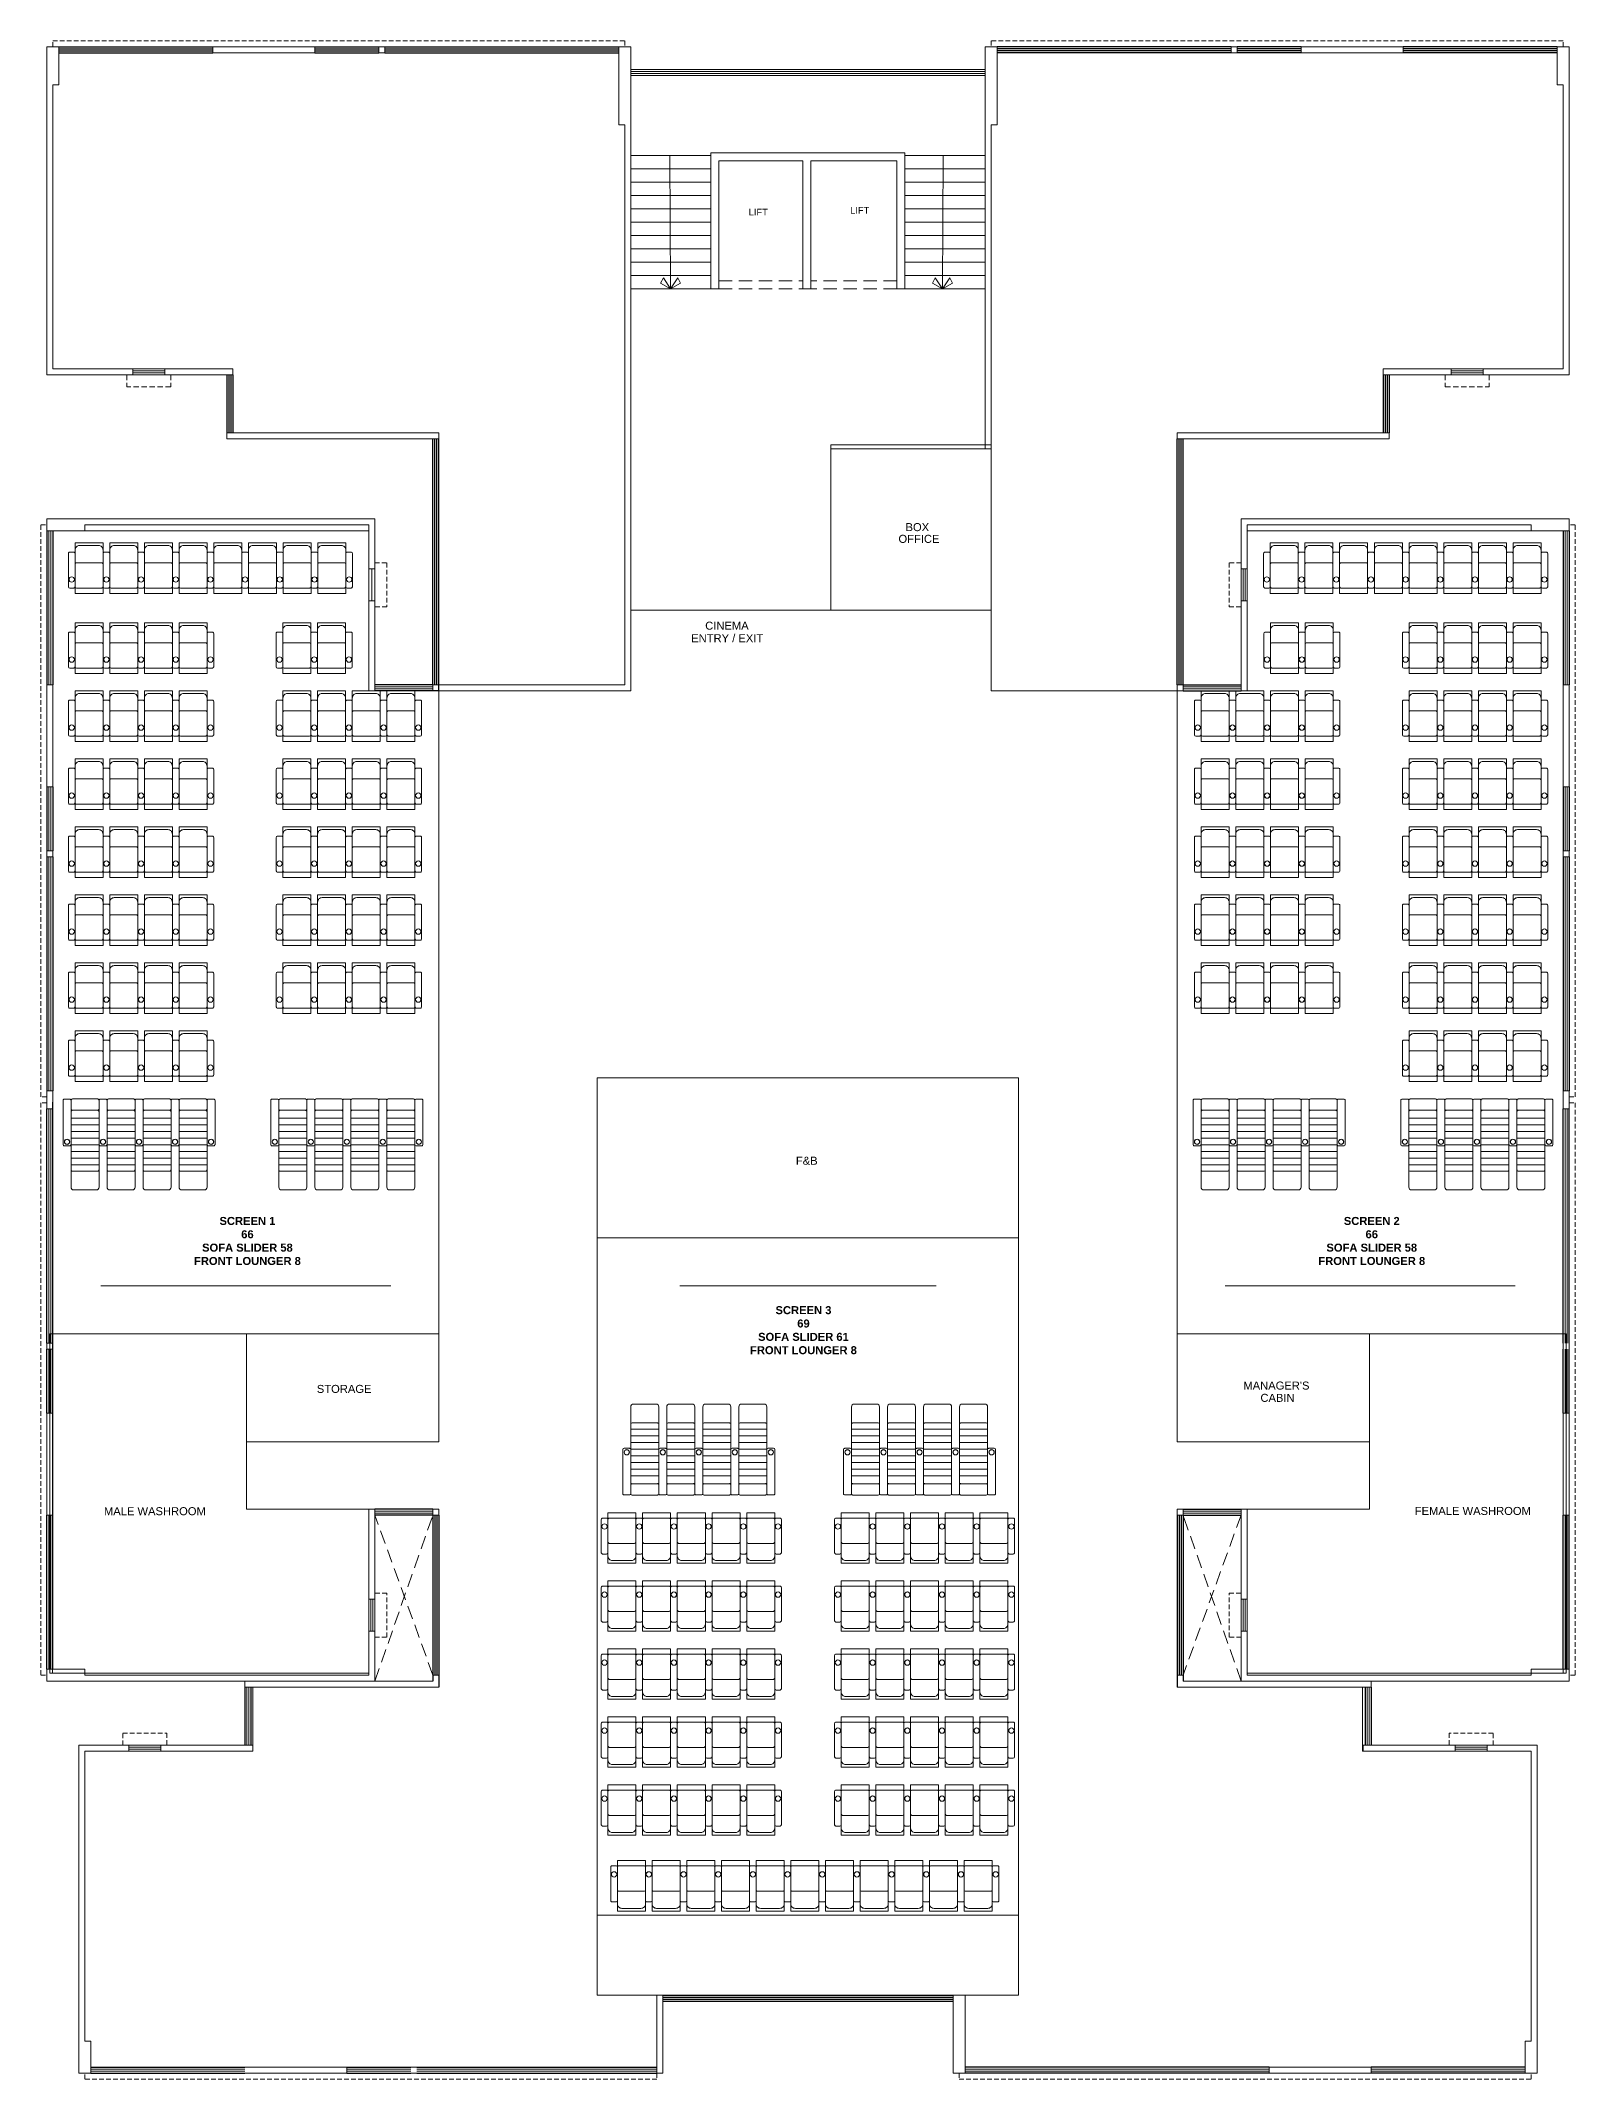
# Model space of a CAD drawing. Header units: inches. Extents: x 1807 to 67852, y 1160 to 20242.
# Drawn here: x 40640 to 41791, y 8234 to 9763 of the extents above; entities that cross this region are included whole.
import ezdxf
from ezdxf.lldxf.tags import DXFTag

# ---------------------------------------------------------------- set-up
doc = ezdxf.new("R2010")
doc.units = ezdxf.units.IN
doc.header["$MEASUREMENT"] = 0
doc.linetypes.add('DASHED', pattern=[0.75, 0.5, -0.25])
doc.layers.get('0').update_dxf_attribs({"lineweight": 20})
for name, color, linetype, lineweight in [('02WINDOW & DOTTED', 8, 'Continuous', 20), ('AP_TEXT', 7, 'Continuous', 13), ('CHAIRS', 34, 'Continuous', 20), ('elev1', 250, 'Continuous', 15), ('Nstair', 8, 'Continuous', 20), ('PROJ.', 8, 'DASHED', 20), ('RAILING', 8, 'Continuous', 25), ('Railing 01', 8, 'Continuous', 18), ('SHOP TEXT', 7, 'Continuous', 15), ('text', 7, 'Continuous', 15), ('wall', 7, 'Continuous', 20), ('WALLS', 7, 'Continuous', 20), ('WINDOW', 8, 'Continuous', 15)]:
    doc.layers.add(name, color=color, linetype=linetype, lineweight=lineweight)
doc.layers.add('GF', color=36, linetype='Continuous')
doc.styles.add('Krupalu', font='arial.ttf', dxfattribs={"height": 8})
doc.styles.add('Krupalu 1', font='arial.ttf')
doc.styles.add('title block', font='')
doc.styles.get('title block').set_extended_font_data('Gulim')
tags = doc.linetypes.add('HIDDEN', pattern=[0.375, 0.25, -0.125]).pattern_tags.tags
tags[6:7] = [DXFTag(74, 4), DXFTag(75, 0), DXFTag(340, '0'), DXFTag(46, 1.0), DXFTag(50, 0.0), DXFTag(44, 0.0), DXFTag(45, 0.0)]
tags[4:5] = [DXFTag(74, 4), DXFTag(75, 0), DXFTag(340, '0'), DXFTag(46, 1.0), DXFTag(50, 0.0), DXFTag(44, 0.0), DXFTag(45, 0.0)]

# ---------------------------------------------------------------- blocks, each defined once
blk = doc.blocks.new('Recliner chair-01')
at = {"layer": 'CHAIRS', "linetype": 'HIDDEN', "lineweight": -2}
blk.add_lwpolyline([(-10.5, 33.9), (10.5, 33.9), (10.5, -4), (-10.5, -4)], close=True, dxfattribs=at)
at = {"layer": 'CHAIRS', "lineweight": -2}
for points in [[(-7.1, 31.9), (7.1, 31.9, -0.414214), (10.5, 28.5), (10.5, 1, -0.414214), (9.5, 0), (-9.5, 0, -0.414214), (-10.5, 1), (-10.5, 28.5, -0.414214)], [(-10.5, 1), (-10.5, 26, 0.414214), (-11.5, 27), (-14.5, 27, 0.414214), (-15.5, 26), (-15.5, 1, 0.414214), (-14.5, 0), (-11.5, 0, 0.414214)], [(10.5, 1), (10.5, 18, 0.414214), (9.5, 19), (-9.5, 19, 0.414214), (-10.5, 18), (-10.5, 1, 0.414214), (-9.5, 0), (9.5, 0, 0.414214)], [(10.5, 1), (10.5, 26, -0.414214), (11.5, 27), (14.5, 27, -0.414214), (15.5, 26), (15.5, 1, -0.414214), (14.5, 0), (11.5, 0, -0.414214)]]:
    blk.add_lwpolyline(points, format="xyb", close=True, dxfattribs=at)
for centre in [(-13, 6.4), (13.1, 6.4)]:
    blk.add_circle(centre, 2, dxfattribs=at)
blk = doc.blocks.new('*U260')
at = {"layer": 'CHAIRS'}
blk.add_blockref('Recliner chair-01', (0, -14.9), dxfattribs=at)
blk = doc.blocks.new('*U259')
at = {"layer": 'GF', "color": 0, "linetype": 'ByBlock', "lineweight": -2}
for p in [(0, 0), (26, 0), (52, 0), (78, 0)]:
    blk.add_blockref('*U260', p, dxfattribs=at)
at = {"layer": 'GF', "color": 0, "linetype": 'ByBlock', "lineweight": -2, "transparency": 16777216}
for p in [(104, 0), (130, 0), (156, 0), (182, 0)]:
    blk.add_blockref('*U260', p, dxfattribs=at)
blk = doc.blocks.new('*U262')
at = {"layer": 'CHAIRS'}
blk.add_blockref('Recliner chair-01', (0, -14.9), dxfattribs=at)
blk = doc.blocks.new('*U261')
at = {"layer": 'GF', "color": 0, "linetype": 'ByBlock', "lineweight": -2}
for p in [(0, 0), (26, 0), (52, 0), (78, 0)]:
    blk.add_blockref('*U262', p, dxfattribs=at)
at = {"layer": 'GF', "color": 0, "linetype": 'ByBlock', "lineweight": -2, "transparency": 16777216}
for p in [(0, -51), (26, -51), (52, -51), (78, -51), (0, -102), (26, -102), (52, -102), (78, -102), (0, -153), (26, -153), (52, -153), (78, -153), (0, -204), (26, -204), (52, -204), (78, -204), (0, -255), (26, -255), (52, -255), (78, -255), (0, -306), (26, -306), (52, -306), (78, -306)]:
    blk.add_blockref('*U262', p, dxfattribs=at)
blk = doc.blocks.new("Lounger - 21''")
at = {"layer": 'CHAIRS', "color": 250}
for p, q in [((-10.5, -14.3), (10.5, -14.3)), ((-10.5, -19.3), (10.5, -19.3)), ((-10.5, -24.3), (10.5, -24.3)), ((-10.5, -29.3), (10.5, -29.3)), ((-10.5, -34.3), (10.5, -34.3)), ((-10.5, -39.3), (10.5, -39.3)), ((-10.5, -44.3), (10.5, -44.3)), ((-10.5, -49.3), (10.5, -49.3))]:
    blk.add_line(p, q, dxfattribs=at)
at = {"layer": 'CHAIRS'}
for points in [[(-9.5, -8.5), (9.5, -8.5, 0.414214), (10.5, -7.5), (10.5, -1, 0.414214), (9.5, 0), (-9.5, 0, 0.414214), (-10.5, -1), (-10.5, -7.5, 0.414214)], [(-16.5, -1.1), (-16.5, -34.1, 0.414214), (-15.5, -35.1), (-11.5, -35.1, 0.414214), (-10.5, -34.1), (-10.5, -1.1, 0.414214), (-11.5, -0.1), (-15.5, -0.1, 0.414214)], [(-9.5, -8.5), (9.5, -8.5, -0.414214), (10.5, -9.5), (10.5, -66.2, -0.414214), (8.5, -68.2), (-8.5, -68.2, -0.414214), (-10.5, -66.2), (-10.5, -9.5, -0.414214)], [(16.5, -1.1), (16.5, -34.1, -0.414214), (15.5, -35.1), (11.5, -35.1, -0.414214), (10.5, -34.1), (10.5, -1.1, -0.414214), (11.5, -0.1), (15.5, -0.1, -0.414214)]]:
    blk.add_lwpolyline(points, format="xyb", close=True, dxfattribs=at)
blk.add_lwpolyline([(-10.5, -43.7), (-10.5, -53.1, 0.414214), (-9.5, -54.1), (9.5, -54.1, 0.414214), (10.5, -53.1), (10.5, -43.7)], format="xyb", dxfattribs=at)
for centre, radius in [((-13.5, -32.1), 1.99), ((-13.5, -32.1), 1.89), ((13.5, -32.1), 1.99), ((13.5, -32.1), 1.89)]:
    blk.add_circle(centre, radius, dxfattribs=at)
blk = doc.blocks.new('*U265')
at = {"layer": 'CHAIRS'}
blk.add_blockref("Lounger - 21''", (0, 34.1, -172020), dxfattribs=at)
blk = doc.blocks.new('*U264')
at = {"layer": 'elev1', "color": 0, "linetype": 'ByBlock', "lineweight": -2}
for p in [(0, 0), (27, 0), (54, 0), (81, 0)]:
    blk.add_blockref('*U265', p, dxfattribs=at)
blk = doc.blocks.new('*U267')
at = {"layer": 'CHAIRS'}
blk.add_blockref('Recliner chair-01', (0, -14.9), dxfattribs=at)
blk = doc.blocks.new('*U266')
at = {"layer": 'GF', "color": 0, "linetype": 'ByBlock', "lineweight": -2}
for p in [(0, 0), (26, 0), (52, 0), (78, 0)]:
    blk.add_blockref('*U267', p, dxfattribs=at)
at = {"layer": 'GF', "color": 0, "linetype": 'ByBlock', "lineweight": -2, "transparency": 16777216}
for p in [(0, -51), (26, -51), (52, -51), (78, -51), (0, -102), (26, -102), (52, -102), (78, -102), (0, -153), (26, -153), (52, -153), (78, -153), (0, -204), (26, -204), (52, -204), (78, -204)]:
    blk.add_blockref('*U267', p, dxfattribs=at)
blk = doc.blocks.new('*U269')
at = {"layer": 'CHAIRS'}
blk.add_blockref("Lounger - 21''", (0, 34.1, -172020), dxfattribs=at)
blk = doc.blocks.new('*U268')
at = {"layer": 'elev1', "color": 0, "linetype": 'ByBlock', "lineweight": -2}
for p in [(0, 0), (27, 0), (54, 0), (81, 0)]:
    blk.add_blockref('*U269', p, dxfattribs=at)
blk = doc.blocks.new('*U273')
at = {"layer": 'CHAIRS'}
blk.add_blockref('Recliner chair-01', (0, -14.9), dxfattribs=at)
blk = doc.blocks.new('*U272')
at = {"layer": 'GF', "color": 0, "linetype": 'ByBlock', "lineweight": -2}
for p in [(0, 0), (26, 0), (52, 0), (78, 0)]:
    blk.add_blockref('*U273', p, dxfattribs=at)
at = {"layer": 'GF', "color": 0, "linetype": 'ByBlock', "lineweight": -2, "transparency": 16777216}
for p in [(104, 0), (130, 0), (156, 0), (182, 0)]:
    blk.add_blockref('*U273', p, dxfattribs=at)
blk = doc.blocks.new('*U275')
at = {"layer": 'CHAIRS'}
blk.add_blockref('Recliner chair-01', (0, -14.9), dxfattribs=at)
blk = doc.blocks.new('*U274')
at = {"layer": 'GF', "color": 0, "linetype": 'ByBlock', "lineweight": -2}
for p in [(0, 0), (26, 0), (52, 0), (78, 0)]:
    blk.add_blockref('*U275', p, dxfattribs=at)
at = {"layer": 'GF', "color": 0, "linetype": 'ByBlock', "lineweight": -2, "transparency": 16777216}
for p in [(0, -51), (26, -51), (52, -51), (78, -51), (0, -102), (26, -102), (52, -102), (78, -102), (0, -153), (26, -153), (52, -153), (78, -153), (0, -204), (26, -204), (52, -204), (78, -204), (0, -255), (26, -255), (52, -255), (78, -255)]:
    blk.add_blockref('*U275', p, dxfattribs=at)
blk = doc.blocks.new('*U277')
at = {"layer": 'CHAIRS'}
blk.add_blockref("Lounger - 21''", (0, 34.1, -172020), dxfattribs=at)
blk = doc.blocks.new('*U276')
at = {"layer": 'elev1', "color": 0, "linetype": 'ByBlock', "lineweight": -2}
for p in [(0, 0), (27, 0), (54, 0), (81, 0)]:
    blk.add_blockref('*U277', p, dxfattribs=at)
blk = doc.blocks.new('*U271')
at = {"layer": 'CHAIRS'}
blk.add_blockref('Recliner chair-01', (0, -14.9), dxfattribs=at)
blk = doc.blocks.new('*U270')
at = {"layer": 'GF', "color": 0, "linetype": 'ByBlock', "lineweight": -2}
for p in [(0, 0), (26, 0), (52, 0), (78, 0)]:
    blk.add_blockref('*U271', p, dxfattribs=at)
at = {"layer": 'GF', "color": 0, "linetype": 'ByBlock', "lineweight": -2, "transparency": 16777216}
for p in [(0, -51), (26, -51), (52, -51), (78, -51), (0, -102), (26, -102), (52, -102), (78, -102), (0, -153), (26, -153), (52, -153), (78, -153), (0, -204), (26, -204), (52, -204), (78, -204)]:
    blk.add_blockref('*U271', p, dxfattribs=at)
blk = doc.blocks.new('*U279')
at = {"layer": 'CHAIRS'}
blk.add_blockref("Lounger - 21''", (0, 34.1, -172020), dxfattribs=at)
blk = doc.blocks.new('*U278')
at = {"layer": 'elev1', "color": 0, "linetype": 'ByBlock', "lineweight": -2}
for p in [(0, 0), (27, 0), (54, 0), (81, 0)]:
    blk.add_blockref('*U279', p, dxfattribs=at)
blk = doc.blocks.new('*U281')
at = {"layer": 'CHAIRS'}
blk.add_blockref('Recliner chair-01', (0, -14.9), dxfattribs=at)
blk = doc.blocks.new('*U280')
at = {"layer": 'GF', "color": 0, "linetype": 'ByBlock', "lineweight": -2}
for p in [(0, 0), (26, 0)]:
    blk.add_blockref('*U281', p, dxfattribs=at)
blk = doc.blocks.new('*U283')
at = {"layer": 'CHAIRS'}
blk.add_blockref('Recliner chair-01', (0, -14.9), dxfattribs=at)
blk = doc.blocks.new('*U282')
at = {"layer": 'GF', "color": 0, "linetype": 'ByBlock', "lineweight": -2}
for p in [(0, 0), (26, 0), (52, 0), (78, 0)]:
    blk.add_blockref('*U283', p, dxfattribs=at)
blk = doc.blocks.new('*U285')
at = {"layer": 'CHAIRS'}
blk.add_blockref('Recliner chair-01', (0, -14.9), dxfattribs=at)
blk = doc.blocks.new('*U284')
at = {"layer": 'GF', "color": 0, "linetype": 'ByBlock', "lineweight": -2}
for p in [(0, 0), (26, 0)]:
    blk.add_blockref('*U285', p, dxfattribs=at)
blk = doc.blocks.new('*U287')
at = {"layer": 'CHAIRS'}
blk.add_blockref('Recliner chair-01', (0, -14.9), dxfattribs=at)
blk = doc.blocks.new('*U286')
at = {"layer": 'GF', "color": 0, "linetype": 'ByBlock', "lineweight": -2}
for p in [(0, 0), (26, 0), (52, 0), (78, 0)]:
    blk.add_blockref('*U287', p, dxfattribs=at)
at = {"layer": 'GF', "color": 0, "linetype": 'ByBlock', "lineweight": -2, "transparency": 16777216}
for p in [(104, 0), (130, 0), (156, 0), (182, 0), (208, 0), (234, 0), (260, 0)]:
    blk.add_blockref('*U287', p, dxfattribs=at)
blk = doc.blocks.new('*U289')
at = {"layer": 'CHAIRS'}
blk.add_blockref('Recliner chair-01', (0, -14.9), dxfattribs=at)
blk = doc.blocks.new('*U288')
at = {"layer": 'GF', "color": 0, "linetype": 'ByBlock', "lineweight": -2}
for p in [(0, 0), (26, 0), (52, 0), (78, 0)]:
    blk.add_blockref('*U289', p, dxfattribs=at)
at = {"layer": 'GF', "color": 0, "linetype": 'ByBlock', "lineweight": -2, "transparency": 16777216}
for p in [(104, 0), (0, -51), (26, -51), (52, -51), (78, -51), (104, -51), (0, -102), (26, -102), (52, -102), (78, -102), (104, -102), (0, -153), (26, -153), (52, -153), (78, -153), (104, -153), (0, -204), (26, -204), (52, -204), (78, -204), (104, -204)]:
    blk.add_blockref('*U289', p, dxfattribs=at)
blk = doc.blocks.new('*U291')
at = {"layer": 'CHAIRS'}
blk.add_blockref('Recliner chair-01', (0, -14.9), dxfattribs=at)
blk = doc.blocks.new('*U290')
at = {"layer": 'GF', "color": 0, "linetype": 'ByBlock', "lineweight": -2}
for p in [(0, 0), (26, 0), (52, 0), (78, 0)]:
    blk.add_blockref('*U291', p, dxfattribs=at)
at = {"layer": 'GF', "color": 0, "linetype": 'ByBlock', "lineweight": -2, "transparency": 16777216}
for p in [(104, 0), (0, -51), (26, -51), (52, -51), (78, -51), (104, -51), (0, -102), (26, -102), (52, -102), (78, -102), (104, -102), (0, -153), (26, -153), (52, -153), (78, -153), (104, -153), (0, -204), (26, -204), (52, -204), (78, -204), (104, -204)]:
    blk.add_blockref('*U291', p, dxfattribs=at)
blk = doc.blocks.new('*U315')
at = {"layer": 'CHAIRS'}
blk.add_blockref("Lounger - 21''", (0, 34.1, -172020), dxfattribs=at)
blk = doc.blocks.new('*U314')
at = {"layer": 'elev1', "color": 0, "linetype": 'ByBlock', "lineweight": -2}
for p in [(0, 0), (27, 0), (54, 0), (81, 0)]:
    blk.add_blockref('*U315', p, dxfattribs=at)
blk = doc.blocks.new('*U317')
at = {"layer": 'CHAIRS'}
blk.add_blockref("Lounger - 21''", (0, 34.1, -172020), dxfattribs=at)
blk = doc.blocks.new('*U316')
at = {"layer": 'elev1', "color": 0, "linetype": 'ByBlock', "lineweight": -2}
for p in [(0, 0), (27, 0), (54, 0), (81, 0)]:
    blk.add_blockref('*U317', p, dxfattribs=at)

msp = doc.modelspace()

# ---------------------------------------------------------------- linework, layer by layer
at = {"color": 5}
msp.add_line((41232.3, 9335.7), (41082.5, 9335.7), dxfattribs=at)
at = {"layer": '02WINDOW & DOTTED'}
for p, q in [((41348, 9741.2), (41082.3, 9741.2)), ((41348, 9739.7), (41082.3, 9739.7)), ((41348, 9738.2), (41082.3, 9738.2)), ((41348, 9736.7), (41082.3, 9736.7))]:
    msp.add_line(p, q, dxfattribs=at)
at = {"layer": '02WINDOW & DOTTED', "linetype": 'DASHED', "ltscale": 20}
for p, q in [((41148.5, 9582.7), (41211.5, 9582.7)), ((41148.5, 9576.7), (41211.5, 9576.7)), ((41282, 9582.7), (41217.5, 9582.7)), ((41282, 9576.7), (41217.5, 9576.7)), ((40934, 8537.2), (40890.5, 8657.2)), ((40890.5, 8532.7), (40934, 8657.2)), ((41540, 8532.7), (41496.5, 8657.2)), ((41540, 8657.2), (41496.5, 8537.2))]:
    msp.add_line(p, q, dxfattribs=at)
at = {"layer": 'Nstair', "ltscale": 10}
for p, q in [((41142.5, 9676.7), (41082.5, 9676.7)), ((41111.8, 9676.7), (41112.3, 9576.7)), ((41288, 9676.7), (41348, 9676.7)), ((41316.6, 9676.7), (41316.1, 9576.7)), ((41142.5, 9666.7), (41082.5, 9666.7)), ((41288, 9666.7), (41348, 9666.7)), ((41142.5, 9656.7), (41082.5, 9656.7)), ((41142.5, 9646.7), (41082.5, 9646.7)), ((41288, 9656.7), (41348, 9656.7)), ((41288, 9646.7), (41348, 9646.7)), ((41142.5, 9636.7), (41082.5, 9636.7)), ((41288, 9636.7), (41348, 9636.7)), ((41142.5, 9626.7), (41082.5, 9626.7)), ((41142.5, 9616.7), (41082.5, 9616.7)), ((41288, 9626.7), (41348, 9626.7)), ((41288, 9616.7), (41348, 9616.7)), ((41142.5, 9606.7), (41082.5, 9606.7)), ((41288, 9606.7), (41348, 9606.7)), ((41142.5, 9596.7), (41082.5, 9596.7)), ((41142.5, 9586.7), (41082.5, 9586.7)), ((41104.7, 9580.9), (41106.9, 9584.8)), ((41106.9, 9584.8), (41112.3, 9576.7)), ((41117.7, 9584.8), (41112.3, 9576.7)), ((41119.8, 9580.9), (41117.7, 9584.8)), ((41288, 9596.7), (41348, 9596.7)), ((41288, 9586.7), (41348, 9586.7)), ((41308.6, 9580.9), (41310.7, 9584.8)), ((41310.7, 9584.8), (41316.1, 9576.7)), ((41321.5, 9584.8), (41316.1, 9576.7)), ((41323.6, 9580.9), (41321.5, 9584.8)), ((41142.5, 9576.7), (41082.5, 9576.7)), ((41112.3, 9576.7), (41104.7, 9580.9)), ((41112.3, 9576.7), (41119.8, 9580.9)), ((41288, 9576.7), (41348, 9576.7)), ((41316.1, 9576.7), (41308.6, 9580.9)), ((41316.1, 9576.7), (41323.6, 9580.9))]:
    msp.add_line(p, q, dxfattribs=at)
at = {"layer": 'PROJ.', "ltscale": 8}
for p, q in [((40704.5, 9512.2), (40704.5, 9503.2)), ((40737.5, 9512.2), (40737.5, 9503.2)), ((41693, 9512.2), (41693, 9503.2)), ((41726, 9512.2), (41726, 9503.2)), ((40737.5, 9503.2), (40704.5, 9503.2)), ((41693, 9503.2), (41726, 9503.2))]:
    msp.add_line(p, q, dxfattribs=at)
at = {"layer": 'PROJ.', "ltscale": 7}
for points in [[(40649, 9758.2), (40649, 9762.7), (41078, 9762.7), (41078, 9758.2)], [(41781.5, 9758.2), (41781.5, 9762.7), (41352.5, 9762.7), (41352.5, 9758.2)], [(40644.5, 8970.7), (40640, 8970.7), (40640, 9399.7), (40644.5, 9399.7)], [(41786, 8970.7), (41790.5, 8970.7), (41790.5, 9399.7), (41786, 9399.7)], [(40890.5, 9371.2), (40899.5, 9371.2), (40899.5, 9338.2), (40890.5, 9338.2)], [(41540, 9371.2), (41531, 9371.2), (41531, 9338.2), (41540, 9338.2)], [(40644.5, 8966.2), (40640, 8966.2), (40640, 8537.2), (40644.5, 8537.2)], [(41786, 8966.2), (41790.5, 8966.2), (41790.5, 8537.2), (41786, 8537.2)], [(40890.5, 8565.7), (40899.5, 8565.7), (40899.5, 8598.7), (40890.5, 8598.7)], [(41540, 8565.7), (41531, 8565.7), (41531, 8598.7), (41540, 8598.7)], [(40701.5, 8484.7), (40701.5, 8493.7), (40734.5, 8493.7), (40734.5, 8484.7)], [(41729, 8484.7), (41729, 8493.7), (41696, 8493.7), (41696, 8484.7)], [(41102, 8238.7), (41102, 8234.2), (40673, 8234.2), (40673, 8238.7)], [(41328.5, 8238.7), (41328.5, 8234.2), (41757.5, 8234.2), (41757.5, 8238.7)]]:
    msp.add_lwpolyline(points, dxfattribs=at)
at = {"layer": 'RAILING'}
for p, q in [((40653.5, 9758.2), (40769, 9758.2)), ((40653.5, 9756.7), (40769, 9756.7)), ((40653.5, 9755.2), (40769, 9755.2)), ((40653.5, 9753.7), (40769, 9753.7)), ((40845.5, 9758.2), (40893.5, 9758.2)), ((40845.5, 9756.7), (40893.5, 9756.7)), ((40845.5, 9755.2), (40893.5, 9755.2)), ((40845.5, 9753.7), (40893.5, 9753.7)), ((40898, 9758.2), (41073.5, 9758.2)), ((40898, 9756.7), (41073.5, 9756.7)), ((40898, 9755.2), (41073.5, 9755.2)), ((40898, 9753.7), (41073.5, 9753.7)), ((41532.5, 9758.2), (41357, 9758.2)), ((41532.5, 9756.7), (41357, 9756.7)), ((41532.5, 9755.2), (41357, 9755.2)), ((41532.5, 9753.7), (41357, 9753.7)), ((41585, 9758.2), (41537, 9758.2)), ((41585, 9756.7), (41537, 9756.7)), ((41585, 9755.2), (41537, 9755.2)), ((41585, 9753.7), (41537, 9753.7)), ((41777, 9758.2), (41661.5, 9758.2)), ((41777, 9756.7), (41661.5, 9756.7)), ((41777, 9755.2), (41661.5, 9755.2)), ((41777, 9753.7), (41661.5, 9753.7)), ((40779.5, 9512.2), (40779.5, 9468.7)), ((40781, 9512.2), (40781, 9468.7)), ((40782.5, 9512.2), (40782.5, 9468.7)), ((40784, 9512.2), (40784, 9468.7)), ((41646.5, 9512.2), (41646.5, 9468.7)), ((41648, 9512.2), (41648, 9468.7)), ((41649.5, 9512.2), (41649.5, 9468.7)), ((41651, 9512.2), (41651, 9468.7)), ((40934, 9279.7), (40934, 9464.2)), ((40935.5, 9279.7), (40935.5, 9464.2)), ((40937, 9279.7), (40937, 9464.2)), ((40938.5, 9275.2), (40938.5, 9464.2)), ((41492, 9279.7), (41492, 9464.2)), ((41493.5, 9279.7), (41493.5, 9464.2)), ((41495, 9279.7), (41495, 9464.2)), ((41496.5, 9279.7), (41496.5, 9464.2)), ((40644.5, 9395.2), (40644.5, 9279.7)), ((40649, 9395.2), (40649, 9279.7)), ((41781.5, 9395.2), (41781.5, 9279.7)), ((41786, 9395.2), (41786, 9279.7)), ((40934, 9279.7), (40890.5, 9279.7)), ((41496.5, 9279.7), (41540, 9279.7)), ((40938.5, 9275.2), (40890.5, 9275.2)), ((41496.5, 9275.2), (41540, 9275.2)), ((40644.5, 9203.2), (40644.5, 9155.2)), ((40649, 9203.2), (40649, 9155.2)), ((41781.5, 9203.2), (41781.5, 9155.2)), ((41786, 9203.2), (41786, 9155.2)), ((40644.5, 9150.7), (40644.5, 8975.2)), ((40649, 9150.7), (40649, 8975.2)), ((41781.5, 9150.7), (41781.5, 8975.2)), ((41786, 9150.7), (41786, 8975.2)), ((40644.5, 8786.2), (40644.5, 8961.7)), ((40649, 8786.2), (40649, 8961.7)), ((41781.5, 8786.2), (41781.5, 8961.7)), ((41786, 8786.2), (41786, 8961.7)), ((40644.5, 8733.7), (40644.5, 8781.7)), ((40649, 8733.7), (40649, 8781.7)), ((41781.5, 8733.7), (41781.5, 8781.7)), ((41786, 8733.7), (41786, 8781.7)), ((40644.5, 8541.7), (40644.5, 8657.2)), ((40649, 8541.7), (40649, 8657.2)), ((40934, 8661.7), (40890.5, 8661.7)), ((40934, 8657.2), (40890.5, 8657.2)), ((40934, 8657.2), (40934, 8532.7)), ((40935.5, 8657.2), (40935.5, 8537.2)), ((40937, 8657.2), (40937, 8537.2)), ((40938.5, 8657.2), (40938.5, 8528.2)), ((41492, 8657.2), (41492, 8528.2)), ((41493.5, 8657.2), (41493.5, 8537.2)), ((41495, 8657.2), (41495, 8537.2)), ((41496.5, 8661.7), (41540, 8661.7)), ((41496.5, 8657.2), (41540, 8657.2)), ((41496.5, 8657.2), (41496.5, 8532.7)), ((41781.5, 8541.7), (41781.5, 8657.2)), ((41786, 8541.7), (41786, 8657.2)), ((40793, 8528.2), (40793, 8484.7)), ((40797.5, 8528.2), (40797.5, 8484.7)), ((41633, 8528.2), (41633, 8484.7)), ((41637.5, 8528.2), (41637.5, 8484.7)), ((41106.5, 8297.2), (41324, 8297.2)), ((41106.5, 8295.7), (41324, 8295.7)), ((41106.5, 8294.2), (41324, 8294.2)), ((41106.5, 8292.7), (41324, 8292.7)), ((41106.5, 8292.7), (41324, 8292.7)), ((40677.5, 8243.2), (40793, 8243.2)), ((40677.5, 8238.7), (40793, 8238.7)), ((40869.5, 8243.2), (40917.5, 8243.2)), ((40869.5, 8238.7), (40917.5, 8238.7)), ((40922, 8243.2), (41102, 8243.2)), ((40922, 8238.7), (41102, 8238.7)), ((41504, 8243.2), (41333, 8243.2)), ((41504, 8238.7), (41333, 8238.7)), ((41561, 8243.2), (41504, 8243.2)), ((41561, 8238.7), (41504, 8238.7)), ((41753, 8243.2), (41637.5, 8243.2)), ((41753, 8238.7), (41637.5, 8238.7))]:
    msp.add_line(p, q, dxfattribs=at)
at = {"layer": 'Railing 01'}
for p, q in [((40646, 9395.2), (40646, 9279.7)), ((40647.5, 9395.2), (40647.5, 9279.7)), ((41783, 9395.2), (41783, 9279.7)), ((41784.5, 9395.2), (41784.5, 9279.7)), ((40934, 9278.2), (40890.5, 9278.2)), ((41496.5, 9278.2), (41540, 9278.2)), ((40934, 9276.7), (40890.5, 9276.7)), ((41496.5, 9276.7), (41540, 9276.7)), ((40646, 9203.2), (40646, 9155.2)), ((40647.5, 9203.2), (40647.5, 9155.2)), ((41783, 9203.2), (41783, 9155.2)), ((41784.5, 9203.2), (41784.5, 9155.2)), ((40646, 9150.7), (40646, 8975.2)), ((40647.5, 9150.7), (40647.5, 8975.2)), ((41783, 9150.7), (41783, 8975.2)), ((41784.5, 9150.7), (41784.5, 8975.2)), ((40646, 8786.2), (40646, 8961.7)), ((40647.5, 8786.2), (40647.5, 8961.7)), ((41783, 8786.2), (41783, 8961.7)), ((41784.5, 8786.2), (41784.5, 8961.7)), ((40646, 8733.7), (40646, 8781.7)), ((40647.5, 8733.7), (40647.5, 8781.7)), ((41783, 8733.7), (41783, 8781.7)), ((41784.5, 8733.7), (41784.5, 8781.7)), ((40646, 8541.7), (40646, 8657.2)), ((40647.5, 8541.7), (40647.5, 8657.2)), ((40934, 8660.2), (40890.5, 8660.2)), ((40934, 8658.7), (40890.5, 8658.7)), ((41496.5, 8660.2), (41540, 8660.2)), ((41496.5, 8658.7), (41540, 8658.7)), ((41783, 8541.7), (41783, 8657.2)), ((41784.5, 8541.7), (41784.5, 8657.2)), ((40794.5, 8528.2), (40794.5, 8484.7)), ((40796, 8528.2), (40796, 8484.7)), ((41634.5, 8528.2), (41634.5, 8484.7)), ((41636, 8528.2), (41636, 8484.7)), ((40677.5, 8241.7), (40793, 8241.7)), ((40677.5, 8240.2), (40793, 8240.2)), ((40869.5, 8241.7), (40917.5, 8241.7)), ((40869.5, 8240.2), (40917.5, 8240.2)), ((40922, 8241.7), (41102, 8241.7)), ((40922, 8240.2), (41102, 8240.2)), ((41504, 8241.7), (41333, 8241.7)), ((41504, 8240.2), (41333, 8240.2)), ((41561, 8241.7), (41504, 8241.7)), ((41561, 8240.2), (41504, 8240.2)), ((41753, 8241.7), (41637.5, 8241.7)), ((41753, 8240.2), (41637.5, 8240.2))]:
    msp.add_line(p, q, dxfattribs=at)
at = {"layer": 'wall'}
for p, q in [((40644.5, 9758.2), (40644.5, 9512.2)), ((40644.5, 9758.2), (40653.5, 9758.2)), ((40653.5, 9734.2), (40653.5, 9758.2)), ((40769, 9758.2), (40769, 9753.7)), ((40769, 9758.2), (40845.5, 9758.2)), ((40769, 9753.7), (40841, 9753.7)), ((40841, 9753.7), (40841, 9753.7)), ((40845.5, 9753.7), (40841, 9753.7)), ((40845.5, 9758.2), (40845.5, 9753.7)), ((40893.5, 9758.2), (40893.5, 9758.2)), ((40893.5, 9758.2), (40898, 9758.2)), ((41073.5, 9758.2), (41073.5, 9704.2)), ((41073.5, 9758.2), (41082.5, 9758.2)), ((41348, 9758.2), (41348, 9456.7)), ((41357, 9758.2), (41348, 9758.2)), ((41357, 9758.2), (41357, 9704.2)), ((41532.5, 9758.2), (41532.5, 9753.7)), ((41537, 9758.2), (41532.5, 9758.2)), ((41537, 9758.2), (41537, 9753.7)), ((41585, 9758.2), (41585, 9753.7)), ((41661.5, 9758.2), (41585, 9758.2)), ((41661.5, 9753.7), (41585, 9753.7)), ((41661.5, 9758.2), (41661.5, 9753.7)), ((41777, 9734.2), (41777, 9758.2)), ((41786, 9758.2), (41777, 9758.2)), ((41786, 9758.2), (41786, 9512.2)), ((40649, 9729.7), (40649, 9569.2)), ((40653.5, 9729.7), (40649, 9729.7)), ((40653.5, 9729.7), (40653.5, 9734.2)), ((41777, 9729.7), (41777, 9734.2)), ((41777, 9734.2), (41777, 9734.2)), ((41777, 9729.7), (41781.5, 9729.7)), ((41781.5, 9729.7), (41781.5, 9569.2)), ((41073.5, 9699.7), (41073.5, 9704.2)), ((41073.5, 9704.2), (41073.5, 9704.2)), ((41073.5, 9699.7), (41078, 9699.7)), ((41078, 9699.7), (41078, 9456.7)), ((41352.5, 9699.7), (41352.5, 9456.7)), ((41357, 9699.7), (41352.5, 9699.7)), ((41357, 9699.7), (41357, 9704.2)), ((41357, 9704.2), (41357, 9704.2)), ((41217.5, 9678.7), (41142.5, 9678.7)), ((41142.5, 9678.7), (41142.5, 9576.7)), ((41211.5, 9678.7), (41288, 9678.7)), ((41288, 9678.7), (41288, 9576.7)), ((41148.5, 9576.7), (41148.5, 9672.7)), ((41148.5, 9672.7), (41211.5, 9672.7)), ((41211.5, 9672.7), (41211.5, 9576.7)), ((41211.5, 9576.7), (41211.5, 9672.7)), ((41217.5, 9576.7), (41217.5, 9672.7)), ((41282, 9672.7), (41217.5, 9672.7)), ((41217.5, 9672.7), (41217.5, 9576.7)), ((41282, 9576.7), (41282, 9672.7)), ((40649, 9569.2), (40649, 9564.7)), ((40649, 9569.2), (40649, 9569.2)), ((41142.5, 9576.7), (41148.5, 9576.7)), ((41211.5, 9576.7), (41217.5, 9576.7)), ((41217.5, 9576.7), (41211.5, 9576.7)), ((41288, 9576.7), (41282, 9576.7)), ((41781.5, 9569.2), (41781.5, 9564.7)), ((41781.5, 9569.2), (41781.5, 9569.2)), ((40649, 9564.7), (40649, 9564.7)), ((40649, 9564.7), (40649, 9516.7)), ((41781.5, 9564.7), (41781.5, 9564.7)), ((41781.5, 9564.7), (41781.5, 9516.7)), ((40709, 9512.2), (40644.5, 9512.2)), ((40709, 9516.7), (40649, 9516.7)), ((40709, 9516.7), (40709, 9512.2)), ((40733, 9516.7), (40733, 9512.2)), ((40784, 9512.2), (40733, 9512.2)), ((40737.5, 9516.7), (40737.5, 9516.7)), ((40784, 9516.7), (40737.5, 9516.7)), ((40784, 9516.7), (40784, 9512.2)), ((41646.5, 9516.7), (41697.5, 9516.7)), ((41646.5, 9516.7), (41646.5, 9512.2)), ((41646.5, 9512.2), (41697.5, 9512.2)), ((41697.5, 9516.7), (41697.5, 9512.2)), ((41721.5, 9516.7), (41721.5, 9512.2)), ((41721.5, 9516.7), (41781.5, 9516.7)), ((41721.5, 9512.2), (41786, 9512.2)), ((40779.5, 9468.7), (40779.5, 9464.2)), ((41651, 9468.7), (41651, 9464.2)), ((40890.5, 9404.2), (40644.5, 9404.2)), ((40644.5, 9395.2), (40644.5, 9404.2)), ((40890.5, 9366.7), (40890.5, 9404.2)), ((41540, 9404.2), (41786, 9404.2)), ((41540, 9366.7), (41540, 9404.2)), ((41786, 9395.2), (41786, 9404.2)), ((40668.5, 9395.2), (40644.5, 9395.2)), ((40668.5, 9395.2), (40668.5, 9395.2)), ((40668.5, 9395.2), (40673, 9395.2)), ((40673, 9399.7), (40673, 9395.2)), ((40833.5, 9399.7), (40673, 9399.7)), ((40833.5, 9399.7), (40833.5, 9399.7)), ((40838, 9399.7), (40833.5, 9399.7)), ((40838, 9399.7), (40838, 9399.7)), ((41544.5, 9399.7), (41592.5, 9399.7)), ((41544.5, 9366.7), (41544.5, 9399.7)), ((41592.5, 9399.7), (41757.5, 9399.7)), ((41757.5, 9399.7), (41757.5, 9395.2)), ((41762, 9395.2), (41757.5, 9395.2)), ((41762, 9395.2), (41786, 9395.2)), ((41762, 9395.2), (41762, 9395.2)), ((40890.5, 9366.7, 2), (40886, 9366.7, 2)), ((41540, 9366.7), (41544.5, 9366.7)), ((40886, 9275.2), (40886, 9342.7)), ((40890.5, 9342.7), (40886, 9342.7)), ((40890.5, 9275.2), (40890.5, 9342.7)), ((41540, 9275.2), (41540, 9342.7)), ((41540, 9342.7), (41544.5, 9342.7)), ((41544.5, 9275.2), (41544.5, 9342.7)), ((40644.5, 9279.7), (40644.5, 9203.2)), ((40649, 9279.7), (40644.5, 9279.7)), ((40649, 9279.7), (40649, 9207.7)), ((41496.5, 9279.7), (41492, 9279.7)), ((41781.5, 9279.7), (41781.5, 9207.7)), ((41781.5, 9279.7), (41786, 9279.7)), ((41786, 9279.7), (41786, 9203.2)), ((40890.5, 9275.2), (40886, 9275.2)), ((41540, 9275.2), (41544.5, 9275.2)), ((40649, 9203.2), (40644.5, 9203.2)), ((40649, 9207.7), (40649, 9207.7)), ((40649, 9207.7), (40649, 9203.2)), ((41781.5, 9207.7), (41781.5, 9207.7)), ((41781.5, 9207.7), (41781.5, 9203.2)), ((41781.5, 9203.2), (41786, 9203.2)), ((40644.5, 9150.7), (40644.5, 9155.2)), ((41786, 9150.7), (41786, 9155.2)), ((40644.5, 8975.2), (40644.5, 8966.2)), ((41786, 8975.2), (41786, 8966.2)), ((40644.5, 8961.7), (40644.5, 8970.7)), ((41786, 8961.7), (41786, 8970.7)), ((40644.5, 8786.2), (40644.5, 8781.7)), ((41786, 8786.2), (41786, 8781.7)), ((40644.5, 8657.2), (40644.5, 8733.7)), ((40649, 8657.2), (40649, 8729.2)), ((41781.5, 8733.7), (41786, 8733.7)), ((41781.5, 8729.2), (41781.5, 8733.7)), ((41781.5, 8657.2), (41781.5, 8729.2)), ((41786, 8657.2), (41786, 8733.7)), ((40890.5, 8661.7), (40886, 8661.7)), ((40886, 8661.7), (40886, 8594.2)), ((40890.5, 8661.7), (40890.5, 8594.2)), ((40934, 8657.2), (40938.5, 8657.2)), ((41496.5, 8657.2), (41492, 8657.2)), ((41540, 8661.7), (41544.5, 8661.7)), ((41540, 8661.7), (41540, 8594.2)), ((41544.5, 8661.7), (41544.5, 8594.2)), ((41781.5, 8661.7), (41781.5, 8661.7)), ((41781.5, 8657.2), (41786, 8657.2)), ((40890.5, 8594.2), (40886, 8594.2)), ((41540, 8594.2), (41544.5, 8594.2)), ((40890.5, 8570.2), (40886, 8570.2)), ((40886, 8570.2), (40886, 8537.2)), ((40890.5, 8570.2), (40890.5, 8532.7)), ((41540, 8570.2), (41544.5, 8570.2)), ((41540, 8570.2), (41540, 8532.7)), ((41544.5, 8570.2), (41544.5, 8537.2)), ((40668.5, 8541.7), (40644.5, 8541.7)), ((40644.5, 8541.7), (40644.5, 8532.7)), ((40890.5, 8532.7), (40644.5, 8532.7)), ((40668.5, 8541.7), (40668.5, 8541.7)), ((40668.5, 8541.7), (40673, 8541.7)), ((40673, 8537.2), (40673, 8541.7)), ((40833.5, 8537.2), (40673, 8537.2)), ((40793, 8532.7), (40934, 8532.7)), ((40793, 8528.2), (40793, 8532.7)), ((40886, 8537.2), (40833.5, 8537.2)), ((41637.5, 8532.7), (41496.5, 8532.7)), ((41540, 8532.7), (41786, 8532.7)), ((41544.5, 8537.2), (41592.5, 8537.2)), ((41592.5, 8537.2), (41757.5, 8537.2)), ((41637.5, 8528.2), (41637.5, 8532.7)), ((41757.5, 8537.2), (41757.5, 8541.7)), ((41762, 8541.7), (41757.5, 8541.7)), ((41762, 8541.7), (41786, 8541.7)), ((41762, 8541.7), (41762, 8541.7)), ((41786, 8541.7), (41786, 8532.7)), ((40793, 8528.2), (40938.5, 8528.2)), ((41637.5, 8528.2), (41492, 8528.2)), ((40668.5, 8484.7), (40668.5, 8238.7)), ((40706, 8484.7), (40668.5, 8484.7)), ((40706, 8484.7), (40706, 8480.2)), ((40799, 8484.7), (40730, 8484.7)), ((40730, 8484.7), (40730, 8480.2)), ((40799, 8484.7), (40799, 8480.2)), ((41631.5, 8484.7), (41631.5, 8480.2)), ((41631.5, 8484.7), (41700.5, 8484.7)), ((41700.5, 8484.7), (41700.5, 8480.2)), ((41724.5, 8484.7), (41724.5, 8480.2)), ((41724.5, 8484.7), (41762, 8484.7)), ((41762, 8484.7), (41762, 8238.7)), ((40673, 8480.2), (40673, 8262.7)), ((40706, 8480.2), (40673, 8480.2)), ((40799, 8480.2), (40730, 8480.2)), ((41631.5, 8480.2), (41700.5, 8480.2)), ((41724.5, 8480.2), (41757.5, 8480.2)), ((41757.5, 8480.2), (41757.5, 8262.7)), ((41102, 8297.2), (41106.5, 8297.2)), ((41102, 8238.7), (41102, 8297.2)), ((41106.5, 8238.7), (41106.5, 8297.2)), ((41324, 8238.7), (41324, 8297.2)), ((41328.5, 8297.2), (41324, 8297.2)), ((41328.5, 8297.2), (41328.5, 8297.2)), ((41333, 8297.2), (41328.5, 8297.2)), ((41333, 8297.2), (41333, 8292.7)), ((41333, 8238.7), (41333, 8292.7)), ((41333, 8292.7), (41333, 8292.7)), ((40677.5, 8262.7), (40677.5, 8238.7)), ((41753, 8262.7), (41753, 8238.7)), ((40677.5, 8238.7), (40668.5, 8238.7)), ((40793, 8243.2), (40865, 8243.2)), ((40793, 8238.7), (40869.5, 8238.7)), ((40865, 8243.2), (40865, 8243.2)), ((40865, 8243.2), (40869.5, 8243.2)), ((40869.5, 8243.2), (40869.5, 8238.7)), ((40922, 8238.7), (40917.5, 8238.7)), ((41102, 8238.7), (41106.5, 8238.7)), ((41333, 8238.7), (41324, 8238.7)), ((41561, 8243.2), (41561, 8238.7)), ((41565.5, 8243.2), (41561, 8243.2)), ((41637.5, 8238.7), (41561, 8238.7)), ((41565.5, 8243.2), (41565.5, 8243.2)), ((41637.5, 8243.2), (41565.5, 8243.2)), ((41753, 8238.7), (41762, 8238.7))]:
    msp.add_line(p, q, dxfattribs=at)
for points in [[(40784, 9468.7), (40779.5, 9468.7)], [(40779.5, 9464.2), (40938.5, 9464.2)], [(41651, 9464.2), (41492, 9464.2), (41492, 9468.7), (41651, 9468.7)]]:
    msp.add_lwpolyline(points, dxfattribs=at)
at = {"layer": 'WALLS'}
for p, q in [((41082.5, 9758.2), (41082.5, 9275.2)), ((40737.5, 9516.7), (40733, 9516.7)), ((41078, 9456.7), (41078, 9279.7)), ((41232.3, 9459.7), (41232.3, 9456.7)), ((41232.3, 9456.7), (41352.5, 9456.7)), ((41232.3, 9335.7), (41352.5, 9335.7)), ((40938.5, 9279.7), (41078, 9279.7)), ((41082.5, 9275.2), (40934, 9275.2)), ((40902.5, 8829), (40685, 8829)), ((41119.3, 8829), (41311.3, 8829)), ((41528, 8829), (41745.5, 8829))]:
    msp.add_line(p, q, dxfattribs=at)
for points in [[(40898, 9753.7), (40893.5, 9753.7), (40893.5, 9758.2), (40898, 9758.2)], [(40938.5, 9464.2), (40779.5, 9464.2), (40779.5, 9468.7), (40938.5, 9468.7)], [(40938.5, 8793), (40649, 8793), (40649, 9395.2), (40886, 9395.2), (40886, 9275.2), (40938.5, 9275.2)], [(41492, 8793), (41781.5, 8793), (41781.5, 9395.2), (41544.5, 9395.2), (41544.5, 9275.2), (41492, 9275.2)], [(40938.5, 9279.7), (40934, 9279.7), (40934, 9275.2), (40938.5, 9275.2)], [(41492, 9279.7), (41496.5, 9279.7), (41496.5, 9275.2), (41492, 9275.2)], [(40649, 9150.7), (40644.5, 9150.7), (40644.5, 9155.2), (40649, 9155.2)], [(41781.5, 9155.2), (41786, 9155.2), (41786, 9150.7), (41781.5, 9150.7)], [(40649, 8961.7), (40644.5, 8961.7), (40644.5, 8975.2), (40649, 8975.2)], [(41373.2, 8865), (41057.3, 8865), (41057.3, 8985), (41373.2, 8985)], [(41781.5, 8975.2), (41786, 8975.2), (41786, 8961.7), (41781.5, 8961.7)], [(41373.2, 8357.2), (41057.3, 8357.2), (41057.3, 8865), (41373.2, 8865)], [(40646.8, 8538.7), (40886, 8538.7), (40886, 8661.7), (40794.3, 8661.7), (40794.3, 8793), (40646.8, 8793)], [(40794.3, 8712.2), (40938.5, 8712.2), (40938.5, 8793), (40794.3, 8793)], [(41636.2, 8712.2), (41492, 8712.2), (41492, 8793), (41636.2, 8793)], [(41783.8, 8538.7), (41544.5, 8538.7), (41544.5, 8661.7), (41636.2, 8661.7), (41636.2, 8793), (41783.8, 8793)], [(40649, 8781.7), (40644.5, 8781.7), (40644.5, 8786.2), (40649, 8786.2)], [(40644.5, 8733.7), (40649, 8733.7), (40649, 8657.2), (40644.5, 8657.2)], [(40934, 8661.7), (40938.5, 8661.7), (40938.5, 8657.2), (40934, 8657.2)], [(41496.5, 8661.7), (41492, 8661.7), (41492, 8657.2), (41496.5, 8657.2)], [(41373.2, 8357.2), (41057.3, 8357.2), (41057.3, 8297.2), (41373.2, 8297.2)]]:
    msp.add_lwpolyline(points, close=True, dxfattribs=at)
for points in [[(41532.5, 9753.7), (41537, 9753.7)], [(41352.5, 9459.7), (41232.3, 9459.7)], [(41352.5, 9456.7), (41232.3, 9456.7)], [(40838, 9399.7), (40886, 9399.7), (40886, 9366.7)], [(40934, 8537.2), (40938.5, 8537.2)], [(41496.5, 8537.2), (41492, 8537.2)], [(40677.5, 8262.7), (40673, 8262.7)], [(41753, 8262.7), (41757.5, 8262.7)], [(41637.5, 8243.2), (41637.5, 8238.7)]]:
    msp.add_lwpolyline(points, dxfattribs=at)
at = {"layer": 'WINDOW'}
for p, q in [((40733, 9516.7), (40709, 9516.7)), ((40733, 9515.2), (40709, 9515.2)), ((40733, 9513.7), (40709, 9513.7)), ((40733, 9512.2), (40709, 9512.2)), ((41697.5, 9516.7), (41721.5, 9516.7)), ((41697.5, 9515.2), (41721.5, 9515.2)), ((41697.5, 9513.7), (41721.5, 9513.7)), ((41697.5, 9512.2), (41721.5, 9512.2)), ((40886, 9342.8, -2), (40886, 9366.8, -2)), ((40888.3, 9342.6, -2), (40888.3, 9366.7, -2)), ((40890.5, 9342.7), (40890.5, 9366.7)), ((41540, 9342.7), (41540, 9366.7)), ((41541.5, 9342.7), (41541.5, 9366.7)), ((41543, 9342.7), (41543, 9366.7)), ((41544.5, 9342.7), (41544.5, 9366.7)), ((40886, 8594.2), (40886, 8570.2)), ((40887.5, 8594.2), (40887.5, 8570.2)), ((40889, 8594.2), (40889, 8570.2)), ((40890.5, 8594.2), (40890.5, 8570.2)), ((41540, 8594.2), (41540, 8570.2)), ((41541.5, 8594.2), (41541.5, 8570.2)), ((41543, 8594.2), (41543, 8570.2)), ((41544.5, 8594.2), (41544.5, 8570.2)), ((40730, 8484.7), (40706, 8484.7)), ((41700.5, 8484.7), (41724.5, 8484.7)), ((40730, 8483.2), (40706, 8483.2)), ((40730, 8481.7), (40706, 8481.7)), ((40730, 8480.2), (40706, 8480.2)), ((41700.5, 8483.2), (41724.5, 8483.2)), ((41700.5, 8481.7), (41724.5, 8481.7)), ((41700.5, 8480.2), (41724.5, 8480.2))]:
    msp.add_line(p, q, dxfattribs=at)

# ---------------------------------------------------------------- block references
at = {"layer": 'elev1'}
for name, p, rotation in [('*U278', (40673.2, 8935.1, 172020), 359.9999999999931), ('*U314', (41339.4, 8706.3, 172020), 179.9999999998028)]:
    msp.add_blockref(name, p, dxfattribs=dict(at, rotation=rotation))
at = {"layer": 'elev1', "xscale": -1}
for name, p, rotation in [('*U276', (40910, 8935.1, 172020), 359.9999999999931), ('*U316', (41092.9, 8706.3, 172020), 180.000000000197)]:
    msp.add_blockref(name, p, dxfattribs=dict(at, rotation=rotation))
at = {"layer": 'elev1'}
msp.add_blockref('*U264', (41520.5, 8935.1, 172020), dxfattribs=at)
at = {"layer": 'elev1', "xscale": -1}
msp.add_blockref('*U268', (41757.3, 8935.1, 172020), dxfattribs=at)
at = {"layer": 'GF'}
for name, p, rotation in [('*U272', (40676.2, 9367.2), 359.9999999999931), ('*U282', (40676.2, 9307.2), 359.9999999999941), ('*U274', (40676.2, 9256.2), 359.9999999999931), ('*U288', (41179.8, 8436.1), 179.9999999998792)]:
    msp.add_blockref(name, p, dxfattribs=dict(at, rotation=rotation))
at = {"layer": 'GF', "xscale": -1}
for name, p in [('*U259', (41754.4, 9367.2)), ('*U261', (41754.4, 9307.2))]:
    msp.add_blockref(name, p, dxfattribs=at)
at = {"layer": 'GF'}
for name, p in [('*U284', (40832, 9307.2)), ('*U266', (41520.5, 9256.2))]:
    msp.add_blockref(name, p, dxfattribs=at)
at = {"layer": 'GF', "xscale": -1}
for name, p, rotation in [('*U280', (41598.6, 9307.2), 359.9999999996113), ('*U270', (40910.1, 9256.2), 359.9999999999931), ('*U290', (41250.7, 8436.1), 180.0000000001336), ('*U286', (41082.9, 8379.3), 180)]:
    msp.add_blockref(name, p, dxfattribs=dict(at, rotation=rotation))

# ---------------------------------------------------------------- texts
at = {"layer": 'AP_TEXT', "style": 'Krupalu 1'}
for s, p in [('BOX', (41288.4, 9395)), ('OFFICE', (41283.1, 9386.2)), ('CINEMA ', (41138.2, 9321.1)), ('F&B', (41206.2, 8919.9)), ('STORAGE', (40847, 8748.8)), ("MANAGER'S", (41541.7, 8751.3)), ('CABIN', (41554.5, 8742.1)), ('MALE WASHROOM', (40687.4, 8657.1)), ('FEMALE WASHROOM', (41670.2, 8657.3))]:
    msp.add_text(s, height=6, dxfattribs=at).set_placement(p)
at = {"layer": 'SHOP TEXT', "ltscale": 0.1, "style": 'Krupalu 1'}
for p in [(41170.8, 9631.7), (41246.9, 9633.1)]:
    msp.add_text('LIFT', height=5, dxfattribs=at).set_placement(p)
at = {"layer": 'WALLS', "lineweight": 0, "insert": (41127.7, 9317.7), "char_height": 6, "attachment_point": 1, "style": 'Krupalu'}
msp.add_mtext('ENTRY / EXIT', dxfattribs=at)

# ---------------------------------------------------------------- next in the draw order: texts
at = {"layer": 'text', "char_height": 6, "width": 139.144, "attachment_point": 4, "style": 'title block', "bg_fill": 2}
for s, insert in [('\\pxqc;{\\fArial|b1|i0|c0|p34;SCREEN 1\\P66\\PSOFA SLIDER 58\\PFRONT LOUNGER 8}', (40725.4, 8862.7)), ('\\pxqc;{\\fArial|b1|i0|c0|p34;SCREEN 2\\P66\\PSOFA SLIDER 58\\PFRONT LOUNGER 8}', (41568.4, 8862.7)), ('\\pxqc;{\\fArial|b1|i0|c0|p34;SCREEN 3\\P69\\PSOFA SLIDER 61\\PFRONT LOUNGER 8}', (41142.3, 8795.8))]:
    msp.add_mtext(s, dxfattribs=dict(at, insert=insert))

# ---------------------------------------------------------------- next in the draw order: linework, layer by layer
at = {"layer": 'WALLS'}
msp.add_lwpolyline([(41082.5, 9275.2), (41082.5, 9335.7), (41232.3, 9335.7), (41232.3, 9456.7), (41352.5, 9456.7), (41352.5, 9275.2), (41544.5, 9275.2), (41544.5, 9395.2), (41781.5, 9395.2), (41781.5, 8538.7), (41544.5, 8538.7), (41544.5, 8661.7), (41492, 8661.7), (41492, 8528.2), (41631, 8528.2), (41631, 8480.2), (41757.5, 8480.2), (41757.5, 8262.7), (41753, 8262.7), (41753, 8243.2), (41333, 8243.2), (41333, 8297.2), (41102, 8297.2), (41102, 8243.2), (40677.5, 8243.2), (40677.5, 8262.7), (40673, 8262.7), (40673, 8480.2), (40799, 8480.2), (40799, 8528.2), (40938.5, 8528.2), (40938.5, 8661.7), (40886, 8661.7), (40886, 8537.2), (40673, 8537.2), (40673, 8538.7), (40648.9, 8538.7), (40649, 9395.2), (40886, 9395.2), (40886, 9275.2), (41082.5, 9275.2), (41082.5, 9335.7)], dxfattribs=at)

doc.saveas('drawing.dxf')
